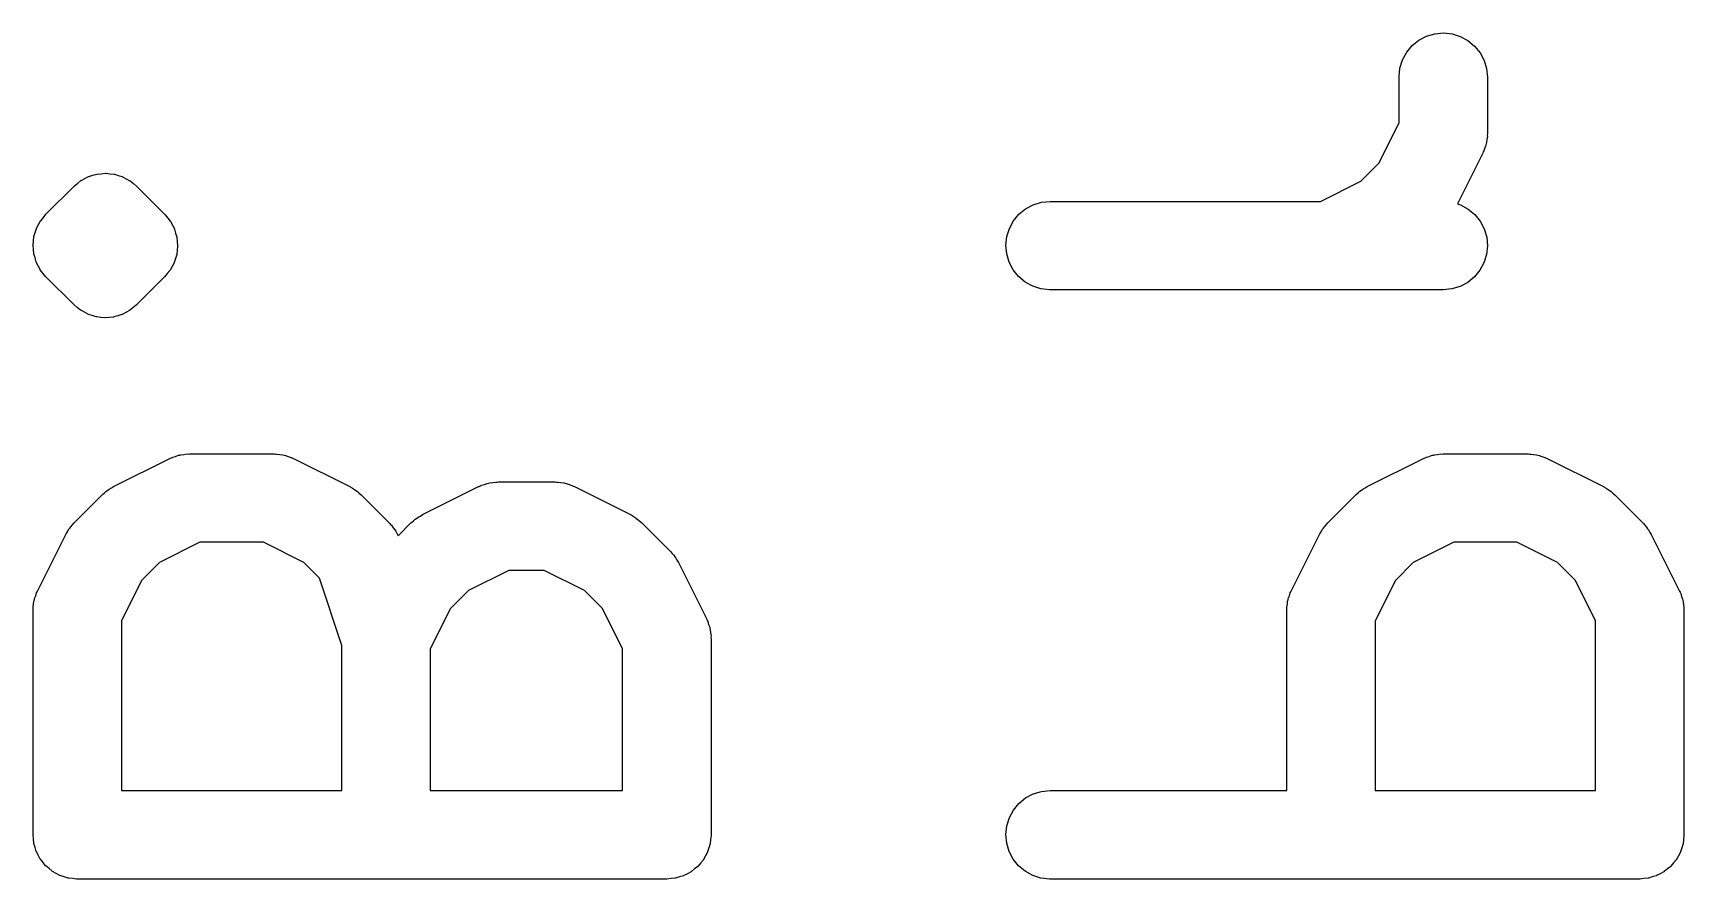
# Model space of a CAD drawing. Extents: x 6.3 to 49.3, y 9.3 to 45.7.
# Drawn here: x 7.973 to 10.773, y 32.861 to 34.296 of the extents above; entities that cross this region are included whole.
import ezdxf

# ---------------------------------------------------------------- set-up
doc = ezdxf.new("R2010")
doc.units = 0
doc.layers.add('BLACK', color=7, linetype='CONTINUOUS')

msp = doc.modelspace()

# ---------------------------------------------------------------- linework, layer by layer
at = {"layer": 'BLACK', "linetype": 'CONTINUOUS'}
for p, q in [((10.3024, 34.2637), (10.3118, 34.2749)), ((10.3118, 34.2749), (10.3232, 34.2841)), ((10.3232, 34.2841), (10.3362, 34.2908)), ((10.3362, 34.2908), (10.3502, 34.295)), ((10.3502, 34.295), (10.3648, 34.2963)), ((10.3648, 34.2963), (10.3794, 34.2948)), ((10.3794, 34.2948), (10.3933, 34.2904)), ((10.3933, 34.2904), (10.4062, 34.2835)), ((10.4062, 34.2835), (10.4175, 34.2742)), ((10.4175, 34.2742), (10.4268, 34.2628)), ((10.2909, 34.2369), (10.2953, 34.2509)), ((10.2953, 34.2509), (10.3024, 34.2637)), ((10.4268, 34.2628), (10.4336, 34.2499)), ((10.4336, 34.2499), (10.4379, 34.2359)), ((10.2893, 34.2224), (10.2909, 34.2369)), ((10.2893, 34.2213), (10.2893, 34.2224)), ((10.2893, 34.1438), (10.2893, 34.2213)), ((10.4379, 34.2359), (10.4393, 34.2213)), ((10.4393, 34.2213), (10.4393, 34.1261)), ((10.255, 34.0753), (10.2893, 34.1438)), ((10.4366, 34.1062), (10.4348, 34.1014)), ((10.437, 34.1084), (10.4366, 34.1062)), ((10.4376, 34.1105), (10.437, 34.1084)), ((10.4382, 34.1156), (10.4376, 34.1105)), ((10.4391, 34.1206), (10.4382, 34.1156)), ((10.4393, 34.125), (10.439, 34.1228)), ((10.439, 34.1228), (10.4391, 34.1206)), ((10.4393, 34.1261), (10.4393, 34.125)), ((10.4314, 34.0925), (10.3883, 34.0063)), ((10.4322, 34.0946), (10.4314, 34.0925)), ((10.4332, 34.0965), (10.4322, 34.0946)), ((10.4348, 34.1014), (10.4332, 34.0965)), ((8.05439, 34.0461), (8.06057, 34.0493)), ((8.06057, 34.0493), (8.0669, 34.0527)), ((8.0669, 34.0527), (8.06716, 34.0527)), ((8.06716, 34.0527), (8.06738, 34.0529)), ((8.06738, 34.0529), (8.07416, 34.0548)), ((8.07416, 34.0548), (8.08093, 34.0568)), ((8.08093, 34.0568), (8.08118, 34.0569)), ((8.08118, 34.0569), (8.08144, 34.0569)), ((8.08144, 34.0569), (8.08845, 34.0575)), ((8.08845, 34.0575), (8.0955, 34.0582)), ((8.0955, 34.0582), (8.09577, 34.0582)), ((8.09577, 34.0582), (8.09602, 34.0582)), ((8.09602, 34.0582), (8.10289, 34.0575)), ((8.10289, 34.0575), (8.11006, 34.0567)), ((8.11006, 34.0567), (8.11032, 34.0567)), ((8.11032, 34.0567), (8.11057, 34.0566)), ((8.11057, 34.0566), (8.1172, 34.0546)), ((8.1172, 34.0546), (8.12406, 34.0525)), ((8.12406, 34.0525), (8.1243, 34.0523)), ((8.1243, 34.0523), (8.12454, 34.0523)), ((8.12454, 34.0523), (8.13067, 34.0489)), ((8.13067, 34.0489), (8.13696, 34.0455)), ((10.2246, 34.0449), (10.255, 34.0753)), ((7.99459, 33.9886), (8.0422, 34.0362)), ((8.0422, 34.0362), (8.04257, 34.0366)), ((8.04257, 34.0366), (8.04258, 34.0366)), ((8.04258, 34.0366), (8.04259, 34.0366)), ((8.04259, 34.0366), (8.04295, 34.037)), ((8.04295, 34.037), (8.0485, 34.0414)), ((8.0485, 34.0414), (8.05395, 34.0458)), ((8.05395, 34.0458), (8.05419, 34.046)), ((8.05419, 34.046), (8.05439, 34.0461)), ((8.13696, 34.0455), (8.13716, 34.0454)), ((8.13716, 34.0454), (8.13739, 34.0452)), ((8.13739, 34.0452), (8.14279, 34.0408)), ((8.14279, 34.0408), (8.14827, 34.0362)), ((8.14827, 34.0362), (8.19589, 33.9886)), ((10.1561, 34.0106), (10.2246, 34.0449)), ((9.64477, 33.9888), (9.65611, 33.9981)), ((9.65611, 33.9981), (9.66904, 34.0049)), ((9.66904, 34.0049), (9.68305, 34.0092)), ((9.68305, 34.0092), (9.69762, 34.0106)), ((9.69762, 34.0106), (10.1561, 34.0106)), ((10.3883, 34.0063), (10.3938, 34.0045)), ((10.3938, 34.0045), (10.4067, 33.9975)), ((10.4067, 33.9975), (10.4179, 33.9881)), ((7.97632, 33.9577), (7.97838, 33.9644)), ((7.97838, 33.9644), (7.97844, 33.9645)), ((7.97844, 33.9645), (7.97848, 33.9647)), ((7.97848, 33.9647), (7.97854, 33.9648)), ((7.97854, 33.9648), (7.97858, 33.9649)), ((7.97858, 33.9649), (7.98199, 33.9712)), ((7.98199, 33.9712), (7.98529, 33.9773)), ((7.98529, 33.9773), (7.98538, 33.9774)), ((7.98538, 33.9774), (7.98544, 33.9775)), ((7.98544, 33.9775), (7.98552, 33.9776)), ((7.98552, 33.9776), (7.98559, 33.9778)), ((7.98559, 33.9778), (7.99016, 33.9832)), ((7.99016, 33.9832), (7.99459, 33.9886)), ((8.19589, 33.9886), (8.19625, 33.9883)), ((8.19625, 33.9883), (8.19626, 33.9883)), ((8.19626, 33.9883), (8.19627, 33.9882)), ((8.19627, 33.9882), (8.19643, 33.9881)), ((8.19643, 33.9881), (8.19644, 33.9881)), ((8.19644, 33.9881), (8.19645, 33.9881)), ((8.19645, 33.9881), (8.19662, 33.9879)), ((8.19662, 33.9879), (8.20106, 33.9823)), ((8.20106, 33.9823), (8.20547, 33.9769)), ((8.20547, 33.9769), (8.20553, 33.9768)), ((8.20553, 33.9768), (8.20561, 33.9767)), ((8.20561, 33.9767), (8.20567, 33.9765)), ((8.20567, 33.9765), (8.20576, 33.9764)), ((8.20576, 33.9764), (8.20902, 33.9702)), ((8.20902, 33.9702), (8.2123, 33.9639)), ((8.2123, 33.9639), (8.21233, 33.9638)), ((8.21233, 33.9638), (8.2124, 33.9637)), ((9.62415, 33.9507), (9.62848, 33.9647)), ((9.62848, 33.9647), (9.63544, 33.9775)), ((9.63544, 33.9775), (9.64477, 33.9888)), ((10.4179, 33.9881), (10.427, 33.9767)), ((10.427, 33.9767), (10.4338, 33.9637)), ((7.97262, 33.9364), (7.97338, 33.9434)), ((7.97263, 33.9362), (7.97262, 33.9364)), ((7.97262, 33.9361), (7.97263, 33.9362)), ((7.97263, 33.936), (7.97262, 33.9361)), ((7.97262, 33.9359), (7.97263, 33.936)), ((7.97328, 33.9289), (7.97262, 33.9359)), ((7.97338, 33.9434), (7.9741, 33.9504)), ((7.9741, 33.9504), (7.97414, 33.9505)), ((7.97414, 33.9505), (7.97415, 33.9507)), ((7.97415, 33.9507), (7.97419, 33.9508)), ((7.97419, 33.9508), (7.9742, 33.9509)), ((7.9742, 33.9509), (7.97632, 33.9577)), ((8.2124, 33.9637), (8.21243, 33.9636)), ((8.21243, 33.9636), (8.21249, 33.9634)), ((8.21249, 33.9634), (8.21448, 33.9566)), ((8.21448, 33.9566), (8.21648, 33.9499)), ((8.21648, 33.9499), (8.21649, 33.9498)), ((8.21649, 33.9498), (8.21653, 33.9496)), ((8.21653, 33.9496), (8.21654, 33.9495)), ((8.21654, 33.9495), (8.21658, 33.9494)), ((8.21658, 33.9494), (8.21719, 33.9424)), ((8.21719, 33.9424), (8.21786, 33.9353)), ((9.62262, 33.9361), (9.62415, 33.9507)), ((9.62395, 33.9215), (9.62262, 33.9361)), ((10.4338, 33.9637), (10.438, 33.9496)), ((10.438, 33.9496), (10.4393, 33.9351)), ((7.9739, 33.9218), (7.97328, 33.9289)), ((7.97393, 33.9217), (7.9739, 33.9218)), ((7.97395, 33.9215), (7.97393, 33.9217)), ((7.97398, 33.9214), (7.97395, 33.9215)), ((7.974, 33.9213), (7.97398, 33.9214)), ((7.97599, 33.9146), (7.974, 33.9213)), ((7.97798, 33.9077), (7.97599, 33.9146)), ((8.21418, 33.9136), (8.2121, 33.9068)), ((8.21423, 33.9137), (8.21418, 33.9136)), ((8.21627, 33.9203), (8.21423, 33.9137)), ((8.21628, 33.9204), (8.21627, 33.9203)), ((8.21632, 33.9205), (8.21628, 33.9204)), ((8.21634, 33.9206), (8.21632, 33.9205)), ((8.21638, 33.9208), (8.21634, 33.9206)), ((8.21711, 33.9279), (8.21638, 33.9208)), ((8.21785, 33.9348), (8.21711, 33.9279)), ((8.21786, 33.9353), (8.21784, 33.9352)), ((8.21784, 33.9352), (8.21786, 33.9351)), ((8.21786, 33.9351), (8.21784, 33.9349)), ((8.21784, 33.9349), (8.21785, 33.9348)), ((9.62808, 33.9075), (9.62395, 33.9215)), ((10.4378, 33.9205), (10.4334, 33.9065)), ((10.4393, 33.9351), (10.4378, 33.9205)), ((7.97804, 33.9076), (7.97798, 33.9077)), ((7.97808, 33.9075), (7.97804, 33.9076)), ((7.97814, 33.9074), (7.97808, 33.9075)), ((7.97818, 33.9073), (7.97814, 33.9074)), ((7.9815, 33.901), (7.97818, 33.9073)), ((7.98472, 33.8947), (7.9815, 33.901)), ((7.9848, 33.8946), (7.98472, 33.8947)), ((7.98486, 33.8945), (7.9848, 33.8946)), ((7.98494, 33.8944), (7.98486, 33.8945)), ((7.985, 33.8943), (7.98494, 33.8944)), ((7.98943, 33.8888), (7.985, 33.8943)), ((7.99385, 33.8833), (7.98943, 33.8888)), ((7.99403, 33.8831), (7.99385, 33.8833)), ((7.99404, 33.8831), (7.99403, 33.8831)), ((7.99403, 33.8831), (7.99403, 33.8831)), ((7.99421, 33.8829), (7.99404, 33.8831)), ((7.99422, 33.8829), (7.99421, 33.8829)), ((7.99423, 33.8829), (7.99422, 33.8829)), ((7.99459, 33.8826), (7.99423, 33.8829)), ((8.0422, 33.8349), (7.99459, 33.8826)), ((8.19589, 33.8826), (8.14827, 33.8349)), ((8.20039, 33.888), (8.19589, 33.8826)), ((8.20489, 33.8934), (8.20039, 33.888)), ((8.20495, 33.8936), (8.20489, 33.8934)), ((8.20503, 33.8937), (8.20495, 33.8936)), ((8.2051, 33.8938), (8.20503, 33.8937)), ((8.20518, 33.8939), (8.2051, 33.8938)), ((8.20854, 33.9001), (8.20518, 33.8939)), ((8.21189, 33.9063), (8.20854, 33.9001)), ((8.21193, 33.9064), (8.21189, 33.9063)), ((8.212, 33.9065), (8.21193, 33.9064)), ((8.21204, 33.9067), (8.212, 33.9065)), ((8.2121, 33.9068), (8.21204, 33.9067)), ((9.63486, 33.8945), (9.62808, 33.9075)), ((9.64403, 33.8831), (9.63486, 33.8945)), ((9.65525, 33.8737), (9.64403, 33.8831)), ((10.4171, 33.8824), (10.4058, 33.8731)), ((10.4265, 33.8937), (10.4171, 33.8824)), ((10.4334, 33.9065), (10.4265, 33.8937)), ((9.66807, 33.8667), (9.65525, 33.8737)), ((9.68203, 33.8622), (9.66807, 33.8667)), ((9.69657, 33.8606), (9.68203, 33.8622)), ((9.69762, 33.8606), (9.69657, 33.8606)), ((10.3643, 33.8606), (9.69762, 33.8606)), ((10.3789, 33.862), (10.3643, 33.8606)), ((10.3929, 33.8663), (10.3789, 33.862)), ((10.4058, 33.8731), (10.3929, 33.8663)), ((8.04764, 33.8305), (8.0422, 33.8349)), ((8.05308, 33.8259), (8.04764, 33.8305)), ((8.05331, 33.8258), (8.05308, 33.8259)), ((8.05352, 33.8257), (8.05331, 33.8258)), ((8.05967, 33.8224), (8.05352, 33.8257)), ((8.13609, 33.8251), (8.1298, 33.8218)), ((8.13629, 33.8252), (8.13609, 33.8251)), ((8.13652, 33.8254), (8.13629, 33.8252)), ((8.14197, 33.8298), (8.13652, 33.8254)), ((8.14753, 33.8342), (8.14197, 33.8298)), ((8.14789, 33.8346), (8.14753, 33.8342)), ((8.1479, 33.8346), (8.14789, 33.8346)), ((8.14791, 33.8346), (8.1479, 33.8346)), ((8.14827, 33.8349), (8.14791, 33.8346)), ((8.06593, 33.8189), (8.05967, 33.8224)), ((8.06619, 33.8189), (8.06593, 33.8189)), ((8.06641, 33.8187), (8.06619, 33.8189)), ((8.07312, 33.8167), (8.06641, 33.8187)), ((8.0799, 33.8146), (8.07312, 33.8167)), ((8.08016, 33.8145), (8.0799, 33.8146)), ((8.08041, 33.8145), (8.08016, 33.8145)), ((8.08745, 33.8137), (8.08041, 33.8145)), ((8.09445, 33.813), (8.08745, 33.8137)), ((8.09471, 33.813), (8.09445, 33.813)), ((8.09498, 33.813), (8.09471, 33.813)), ((8.10196, 33.8136), (8.09498, 33.813)), ((8.10903, 33.8143), (8.10196, 33.8136)), ((8.10929, 33.8143), (8.10903, 33.8143)), ((8.10955, 33.8144), (8.10929, 33.8143)), ((8.11622, 33.8163), (8.10955, 33.8144)), ((8.12309, 33.8183), (8.11622, 33.8163)), ((8.12333, 33.8185), (8.12309, 33.8183)), ((8.12358, 33.8185), (8.12333, 33.8185)), ((8.1298, 33.8218), (8.12358, 33.8185)), ((8.10932, 33.5265), (8.20455, 33.5741)), ((8.20455, 33.5741), (8.20549, 33.5746)), ((8.20549, 33.5746), (8.20757, 33.5753)), ((8.20757, 33.5753), (8.20951, 33.5764)), ((8.20951, 33.5764), (8.21443, 33.5778)), ((8.21443, 33.5778), (8.21923, 33.5796)), ((8.21923, 33.5796), (8.22141, 33.58)), ((8.22141, 33.58), (8.22353, 33.5806)), ((8.22353, 33.5806), (8.22863, 33.5811)), ((8.22863, 33.5811), (8.23369, 33.5819)), ((8.23369, 33.5819), (8.2359, 33.5818)), ((8.2359, 33.5818), (8.23809, 33.582)), ((8.23809, 33.582), (8.38095, 33.582)), ((8.38095, 33.582), (8.382, 33.582)), ((8.382, 33.582), (8.38419, 33.5818)), ((8.38419, 33.5818), (8.3864, 33.5818)), ((8.3864, 33.5818), (8.39146, 33.581)), ((8.39146, 33.581), (8.39654, 33.5804)), ((8.39654, 33.5804), (8.39864, 33.5797)), ((8.39864, 33.5797), (8.40082, 33.5793)), ((8.40082, 33.5793), (8.40562, 33.5775)), ((8.40562, 33.5775), (8.4105, 33.576)), ((8.4105, 33.576), (8.41243, 33.5749)), ((8.41243, 33.5749), (8.41449, 33.5741)), ((8.41449, 33.5741), (8.50973, 33.5265)), ((10.2355, 33.5265), (10.3307, 33.5741)), ((10.3307, 33.5741), (10.3317, 33.5746)), ((10.3317, 33.5746), (10.3338, 33.5753)), ((10.3338, 33.5753), (10.3357, 33.5764)), ((10.3357, 33.5764), (10.3406, 33.5778)), ((10.3406, 33.5778), (10.3454, 33.5796)), ((10.3454, 33.5796), (10.3476, 33.58)), ((10.3476, 33.58), (10.3497, 33.5806)), ((10.3497, 33.5806), (10.3548, 33.5811)), ((10.3548, 33.5811), (10.3599, 33.5819)), ((10.3599, 33.5819), (10.3621, 33.5818)), ((10.3621, 33.5818), (10.3643, 33.582)), ((10.3643, 33.582), (10.5071, 33.582)), ((10.5071, 33.582), (10.5082, 33.582)), ((10.5082, 33.582), (10.5104, 33.5818)), ((10.5104, 33.5818), (10.5126, 33.5818)), ((10.5126, 33.5818), (10.5176, 33.581)), ((10.5176, 33.581), (10.5227, 33.5804)), ((10.5227, 33.5804), (10.5248, 33.5797)), ((10.5248, 33.5797), (10.527, 33.5793)), ((10.527, 33.5793), (10.5318, 33.5775)), ((10.5318, 33.5775), (10.5367, 33.576)), ((10.5367, 33.576), (10.5386, 33.5749)), ((10.5386, 33.5749), (10.5407, 33.5741)), ((10.5407, 33.5741), (10.6359, 33.5265)), ((8.09057, 33.5132), (8.09386, 33.5158)), ((8.09386, 33.5158), (8.09692, 33.5187)), ((8.09692, 33.5187), (8.09957, 33.5204)), ((8.09957, 33.5204), (8.10201, 33.5223)), ((8.10201, 33.5223), (8.10575, 33.5242)), ((8.10575, 33.5242), (8.10932, 33.5265)), ((8.50973, 33.5265), (8.51066, 33.526)), ((8.51066, 33.526), (8.5142, 33.5237)), ((8.5142, 33.5237), (8.51791, 33.5217)), ((8.51791, 33.5217), (8.52032, 33.5197)), ((8.52032, 33.5197), (8.52294, 33.518)), ((8.52294, 33.518), (8.52597, 33.5151)), ((8.63312, 33.4789), (8.72836, 33.5265)), ((8.72836, 33.5265), (8.7293, 33.5269)), ((8.7293, 33.5269), (8.73138, 33.5277)), ((8.73138, 33.5277), (8.73332, 33.5287)), ((8.73332, 33.5287), (8.73823, 33.5302)), ((8.73823, 33.5302), (8.74304, 33.532)), ((8.74304, 33.532), (8.74522, 33.5323)), ((8.74522, 33.5323), (8.74734, 33.533)), ((8.74734, 33.533), (8.75244, 33.5335)), ((8.75244, 33.5335), (8.7575, 33.5343)), ((8.7575, 33.5343), (8.75971, 33.5342)), ((8.75971, 33.5342), (8.7619, 33.5344)), ((8.7619, 33.5344), (8.85714, 33.5344)), ((8.85714, 33.5344), (8.85819, 33.5344)), ((8.85819, 33.5344), (8.86038, 33.5342)), ((8.86038, 33.5342), (8.86259, 33.5342)), ((8.86259, 33.5342), (8.86765, 33.5333)), ((8.86765, 33.5333), (8.87274, 33.5328)), ((8.87274, 33.5328), (8.87483, 33.5321)), ((8.87483, 33.5321), (8.87701, 33.5317)), ((8.87701, 33.5317), (8.88181, 33.5299)), ((8.88181, 33.5299), (8.88669, 33.5283)), ((8.88669, 33.5283), (8.88862, 33.5273)), ((8.88862, 33.5273), (8.89068, 33.5265)), ((8.89068, 33.5265), (8.98592, 33.4789)), ((10.2168, 33.5132), (10.2201, 33.5158)), ((10.2201, 33.5158), (10.2231, 33.5187)), ((10.2231, 33.5187), (10.2258, 33.5204)), ((10.2258, 33.5204), (10.2282, 33.5223)), ((10.2282, 33.5223), (10.2319, 33.5242)), ((10.2319, 33.5242), (10.2355, 33.5265)), ((10.6359, 33.5265), (10.6369, 33.526)), ((10.6369, 33.526), (10.6404, 33.5237)), ((10.6404, 33.5237), (10.6441, 33.5217)), ((10.6441, 33.5217), (10.6465, 33.5197)), ((10.6465, 33.5197), (10.6491, 33.518)), ((10.6491, 33.518), (10.6522, 33.5151)), ((8.0422, 33.4648), (8.08982, 33.5124)), ((8.08982, 33.5124), (8.09057, 33.5132)), ((8.52597, 33.5151), (8.52922, 33.5124)), ((8.52922, 33.5124), (8.57684, 33.4648)), ((10.1684, 33.4648), (10.216, 33.5124)), ((10.216, 33.5124), (10.2168, 33.5132)), ((10.6522, 33.5151), (10.6554, 33.5124)), ((10.6554, 33.5124), (10.703, 33.4648)), ((8.0366, 33.4585), (8.03953, 33.4616)), ((8.03953, 33.4616), (8.0422, 33.4648)), ((8.57684, 33.4648), (8.57758, 33.4641)), ((8.57758, 33.4641), (8.57895, 33.4623)), ((8.57895, 33.4623), (8.58055, 33.4608)), ((8.58055, 33.4608), (8.58352, 33.4566)), ((8.59174, 33.4429), (8.61363, 33.4648)), ((8.61363, 33.4648), (8.61438, 33.4656)), ((8.61438, 33.4656), (8.61767, 33.4682)), ((8.61767, 33.4682), (8.62073, 33.4711)), ((8.62073, 33.4711), (8.62338, 33.4727)), ((8.62338, 33.4727), (8.62582, 33.4747)), ((8.62582, 33.4747), (8.62956, 33.4766)), ((8.62956, 33.4766), (8.63312, 33.4789)), ((8.98592, 33.4789), (8.98685, 33.4784)), ((8.98685, 33.4784), (8.99039, 33.4761)), ((8.99039, 33.4761), (8.9941, 33.4741)), ((8.9941, 33.4741), (8.99651, 33.4721)), ((8.99651, 33.4721), (8.99913, 33.4704)), ((8.99913, 33.4704), (9.00216, 33.4675)), ((9.00216, 33.4675), (9.00541, 33.4648)), ((9.00541, 33.4648), (9.05303, 33.4172)), ((10.1628, 33.4585), (10.1657, 33.4616)), ((10.1657, 33.4616), (10.1684, 33.4648)), ((10.703, 33.4648), (10.7038, 33.4641)), ((10.7038, 33.4641), (10.7064, 33.4608)), ((10.7064, 33.4608), (10.7093, 33.4577)), ((7.98054, 33.3501), (8.02816, 33.4453)), ((8.02816, 33.4453), (8.02863, 33.4463)), ((8.02863, 33.4463), (8.03092, 33.4498)), ((8.03092, 33.4498), (8.03291, 33.4535)), ((8.03291, 33.4535), (8.03489, 33.4559)), ((8.03489, 33.4559), (8.0366, 33.4585)), ((8.2558, 33.432), (8.18728, 33.3978)), ((8.36325, 33.432), (8.2558, 33.432)), ((8.43176, 33.3978), (8.36325, 33.432)), ((8.58352, 33.4566), (8.58671, 33.4526)), ((8.58671, 33.4526), (8.58772, 33.4507)), ((8.58772, 33.4507), (8.589, 33.4489)), ((8.589, 33.4489), (8.59109, 33.4442)), ((8.59109, 33.4442), (8.59174, 33.4429)), ((10.1067, 33.3501), (10.1543, 33.4453)), ((10.1543, 33.4453), (10.1548, 33.4463)), ((10.1548, 33.4463), (10.1571, 33.4498)), ((10.1571, 33.4498), (10.1591, 33.4535)), ((10.1591, 33.4535), (10.1611, 33.4559)), ((10.1611, 33.4559), (10.1628, 33.4585)), ((10.382, 33.432), (10.3135, 33.3978)), ((10.4894, 33.432), (10.382, 33.432)), ((10.558, 33.3978), (10.4894, 33.432)), ((10.7093, 33.4577), (10.711, 33.4551)), ((10.711, 33.4551), (10.7129, 33.4526)), ((10.7129, 33.4526), (10.7148, 33.4489)), ((10.7148, 33.4489), (10.7171, 33.4453)), ((10.7171, 33.4453), (10.7647, 33.3501)), ((9.05303, 33.4172), (9.05377, 33.4165)), ((9.05377, 33.4165), (9.0564, 33.4132)), ((9.0564, 33.4132), (9.05929, 33.4101)), ((9.05929, 33.4101), (9.06095, 33.4075)), ((9.06095, 33.4075), (9.0629, 33.405)), ((9.0629, 33.405), (9.06484, 33.4013)), ((8.18728, 33.3978), (8.15688, 33.3674)), ((8.45826, 33.3713), (8.43176, 33.3978)), ((8.77961, 33.3844), (8.71109, 33.3501)), ((8.83944, 33.3844), (8.77961, 33.3844)), ((8.90795, 33.3501), (8.83944, 33.3844)), ((9.06484, 33.4013), (9.06708, 33.3977)), ((9.06708, 33.3977), (9.1147, 33.3025)), ((10.3135, 33.3978), (10.2831, 33.3674)), ((10.5884, 33.3674), (10.558, 33.3978)), ((7.97868, 33.3461), (7.97975, 33.348)), ((7.97975, 33.348), (7.98054, 33.3501)), ((8.15688, 33.3674), (8.12262, 33.2988)), ((8.49643, 33.2568), (8.45826, 33.3713)), ((8.71109, 33.3501), (8.68069, 33.3197)), ((8.93836, 33.3197), (8.90795, 33.3501)), ((10.1049, 33.3461), (10.1059, 33.348)), ((10.1059, 33.348), (10.1067, 33.3501)), ((10.2831, 33.3674), (10.2488, 33.2988)), ((10.6226, 33.2988), (10.5884, 33.3674)), ((10.7647, 33.3501), (10.7652, 33.3492)), ((10.7652, 33.3492), (10.7659, 33.3471)), ((7.97263, 33.3176), (7.97287, 33.3198)), ((7.97282, 33.322), (7.97369, 33.3271)), ((7.97287, 33.3198), (7.97282, 33.322)), ((7.97369, 33.3271), (7.97426, 33.3321)), ((7.97426, 33.3321), (7.97492, 33.3342)), ((7.97492, 33.3342), (7.9753, 33.3364)), ((7.9753, 33.3364), (7.97714, 33.3412)), ((7.97714, 33.3412), (7.97868, 33.3461)), ((10.0988, 33.3176), (10.0991, 33.3198)), ((10.099, 33.322), (10.0999, 33.3271)), ((10.0991, 33.3198), (10.099, 33.322)), ((10.0999, 33.3271), (10.1004, 33.3321)), ((10.1004, 33.3321), (10.1011, 33.3342)), ((10.1011, 33.3342), (10.1015, 33.3364)), ((10.1015, 33.3364), (10.1033, 33.3412)), ((10.1033, 33.3412), (10.1049, 33.3461)), ((10.7659, 33.3471), (10.767, 33.3451)), ((10.767, 33.3451), (10.7684, 33.3402)), ((10.7684, 33.3402), (10.7702, 33.3354)), ((10.7702, 33.3354), (10.7706, 33.3332)), ((10.7706, 33.3332), (10.7712, 33.3311)), ((10.7712, 33.3311), (10.7717, 33.326)), ((10.7717, 33.326), (10.7725, 33.3209)), ((10.7725, 33.3209), (10.7724, 33.3187)), ((7.97262, 33.3165), (7.97263, 33.3176)), ((7.97262, 32.9356), (7.97262, 33.3165)), ((8.12262, 33.2988), (8.12262, 33.0106)), ((8.68069, 33.3197), (8.64643, 33.2512)), ((8.97262, 33.2512), (8.93836, 33.3197)), ((9.1147, 33.3025), (9.11516, 33.3015)), ((9.11516, 33.3015), (9.11592, 33.2995)), ((9.11592, 33.2995), (9.11696, 33.2975)), ((9.11696, 33.2975), (9.11844, 33.2926)), ((9.11844, 33.2926), (9.12021, 33.2878)), ((10.0988, 33.3165), (10.0988, 33.3176)), ((10.0988, 33.0106), (10.0988, 33.3165)), ((10.2488, 33.2988), (10.2488, 33.0106)), ((10.6226, 33.0106), (10.6226, 33.2988)), ((10.7724, 33.3187), (10.7726, 33.3165)), ((10.7726, 33.3165), (10.7726, 32.9356)), ((9.12021, 33.2878), (9.12055, 33.2856)), ((9.12055, 33.2856), (9.12119, 33.2835)), ((9.12119, 33.2835), (9.12169, 33.2784)), ((9.12169, 33.2784), (9.12249, 33.2733)), ((9.12249, 33.2733), (9.1224, 33.2711)), ((9.1224, 33.2711), (9.12262, 33.2689)), ((9.12262, 33.2689), (9.12262, 32.9356)), ((8.49643, 33.0106), (8.49643, 33.2568)), ((8.64643, 33.2512), (8.64643, 33.0106)), ((8.97262, 33.0106), (8.97262, 33.2512)), ((8.12262, 33.0106), (8.49643, 33.0106)), ((8.64643, 33.0106), (8.97262, 33.0106)), ((9.63544, 32.9775), (9.64477, 32.9888)), ((9.64477, 32.9888), (9.65611, 32.9981)), ((9.65611, 32.9981), (9.66904, 33.0049)), ((9.66904, 33.0049), (9.68305, 33.0092)), ((9.68305, 33.0092), (9.69762, 33.0106)), ((9.69762, 33.0106), (10.0988, 33.0106)), ((10.2488, 33.0106), (10.6226, 33.0106)), ((9.62415, 32.9507), (9.62848, 32.9647)), ((9.62848, 32.9647), (9.63544, 32.9775)), ((7.97331, 32.9286), (7.97262, 32.9356)), ((7.97395, 32.9215), (7.97331, 32.9286)), ((9.12261, 32.9345), (9.12182, 32.9275)), ((9.12262, 32.9351), (9.12261, 32.9351)), ((9.12261, 32.9351), (9.12261, 32.9345)), ((9.12262, 32.9356), (9.12262, 32.9351)), ((9.12262, 32.9351), (9.12262, 32.9351)), ((9.62262, 32.9361), (9.62415, 32.9507)), ((9.62395, 32.9215), (9.62262, 32.9361)), ((10.7726, 32.9345), (10.7718, 32.9275)), ((10.7726, 32.9356), (10.7726, 32.9351)), ((10.7726, 32.9351), (10.7726, 32.9351)), ((10.7726, 32.9351), (10.7726, 32.9351)), ((10.7726, 32.9351), (10.7726, 32.9345)), ((7.97402, 32.9213), (7.97395, 32.9215)), ((7.97405, 32.921), (7.97402, 32.9213)), ((7.97608, 32.9143), (7.97405, 32.921)), ((7.97808, 32.9075), (7.97608, 32.9143)), ((7.9782, 32.9073), (7.97808, 32.9075)), ((7.97828, 32.907), (7.9782, 32.9073)), ((7.9816, 32.9008), (7.97828, 32.907)), ((7.98486, 32.8945), (7.9816, 32.9008)), ((9.11314, 32.8998), (9.1098, 32.8937)), ((9.11655, 32.9061), (9.11314, 32.8998)), ((9.11663, 32.9063), (9.11655, 32.9061)), ((9.11676, 32.9065), (9.11663, 32.9063)), ((9.11886, 32.9133), (9.11676, 32.9065)), ((9.12098, 32.92), (9.11886, 32.9133)), ((9.12101, 32.9203), (9.12098, 32.92)), ((9.12109, 32.9205), (9.12101, 32.9203)), ((9.12182, 32.9275), (9.12109, 32.9205)), ((9.62808, 32.9075), (9.62395, 32.9215)), ((9.63486, 32.8945), (9.62808, 32.9075)), ((10.7631, 32.8998), (10.7598, 32.8937)), ((10.7666, 32.9061), (10.7631, 32.8998)), ((10.7668, 32.9065), (10.7666, 32.9063)), ((10.7666, 32.9063), (10.7666, 32.9061)), ((10.7689, 32.9133), (10.7668, 32.9065)), ((10.771, 32.92), (10.7689, 32.9133)), ((10.7711, 32.9205), (10.771, 32.9203)), ((10.771, 32.9203), (10.771, 32.92)), ((10.7718, 32.9275), (10.7711, 32.9205)), ((7.98503, 32.8943), (7.98486, 32.8945)), ((7.98515, 32.8941), (7.98503, 32.8943)), ((7.98964, 32.8886), (7.98515, 32.8941)), ((7.99403, 32.8831), (7.98964, 32.8886)), ((7.99423, 32.883), (7.99403, 32.8831)), ((7.9944, 32.8827), (7.99423, 32.883)), ((7.99982, 32.8783), (7.9944, 32.8827)), ((8.00525, 32.8737), (7.99982, 32.8783)), ((8.00548, 32.8736), (8.00525, 32.8737)), ((8.00568, 32.8734), (8.00548, 32.8736)), ((8.01187, 32.8701), (8.00568, 32.8734)), ((9.08869, 32.8728), (9.08244, 32.8696)), ((9.08889, 32.873), (9.08869, 32.8728)), ((9.08912, 32.8731), (9.08889, 32.873)), ((9.09463, 32.8776), (9.08912, 32.8731)), ((9.10009, 32.882), (9.09463, 32.8776)), ((9.10026, 32.8822), (9.10009, 32.882)), ((9.10047, 32.8824), (9.10026, 32.8822)), ((9.10495, 32.8878), (9.10047, 32.8824)), ((9.1095, 32.8932), (9.10495, 32.8878)), ((9.10963, 32.8935), (9.1095, 32.8932)), ((9.1098, 32.8937), (9.10963, 32.8935)), ((9.64403, 32.8831), (9.63486, 32.8945)), ((9.65525, 32.8737), (9.64403, 32.8831)), ((9.66807, 32.8667), (9.65525, 32.8737)), ((10.7387, 32.8728), (10.7324, 32.8696)), ((10.7389, 32.873), (10.7387, 32.8728)), ((10.7391, 32.8731), (10.7389, 32.873)), ((10.7446, 32.8776), (10.7391, 32.8731)), ((10.7501, 32.882), (10.7446, 32.8776)), ((10.7503, 32.8822), (10.7501, 32.882)), ((10.7505, 32.8824), (10.7503, 32.8822)), ((10.755, 32.8878), (10.7505, 32.8824)), ((10.7595, 32.8932), (10.755, 32.8878)), ((10.7596, 32.8935), (10.7595, 32.8932)), ((10.7598, 32.8937), (10.7596, 32.8935)), ((8.01807, 32.8667), (8.01187, 32.8701)), ((8.01832, 32.8666), (8.01807, 32.8667)), ((8.01855, 32.8665), (8.01832, 32.8666)), ((8.02533, 32.8644), (8.01855, 32.8665)), ((8.03203, 32.8622), (8.02533, 32.8644)), ((8.03229, 32.8622), (8.03203, 32.8622)), ((8.03254, 32.8621), (8.03229, 32.8622)), ((8.03953, 32.8614), (8.03254, 32.8621)), ((8.04657, 32.8606), (8.03953, 32.8614)), ((8.04708, 32.8606), (8.04657, 32.8606)), ((8.04709, 32.8606), (8.04708, 32.8606)), ((8.04711, 32.8606), (8.04709, 32.8606)), ((8.04762, 32.8606), (8.04711, 32.8606)), ((9.04762, 32.8606), (8.04762, 32.8606)), ((9.05465, 32.8613), (9.04762, 32.8606)), ((9.06167, 32.8619), (9.05465, 32.8613)), ((9.06193, 32.862), (9.06167, 32.8619)), ((9.06219, 32.862), (9.06193, 32.862)), ((9.06893, 32.8641), (9.06219, 32.862)), ((9.07571, 32.8661), (9.06893, 32.8641)), ((9.07595, 32.8662), (9.07571, 32.8661)), ((9.0762, 32.8663), (9.07595, 32.8662)), ((9.08244, 32.8696), (9.0762, 32.8663)), ((9.68203, 32.8622), (9.66807, 32.8667)), ((9.69657, 32.8606), (9.68203, 32.8622)), ((9.69762, 32.8606), (9.69657, 32.8606)), ((10.6976, 32.8606), (9.69762, 32.8606)), ((10.7046, 32.8613), (10.6976, 32.8606)), ((10.7117, 32.8619), (10.7046, 32.8613)), ((10.7119, 32.862), (10.7117, 32.8619)), ((10.7122, 32.862), (10.7119, 32.862)), ((10.7189, 32.8641), (10.7122, 32.862)), ((10.7257, 32.8661), (10.7189, 32.8641)), ((10.7259, 32.8662), (10.7257, 32.8661)), ((10.7262, 32.8663), (10.7259, 32.8662)), ((10.7324, 32.8696), (10.7262, 32.8663))]:
    msp.add_line(p, q, dxfattribs=at)

doc.saveas('drawing.dxf')
